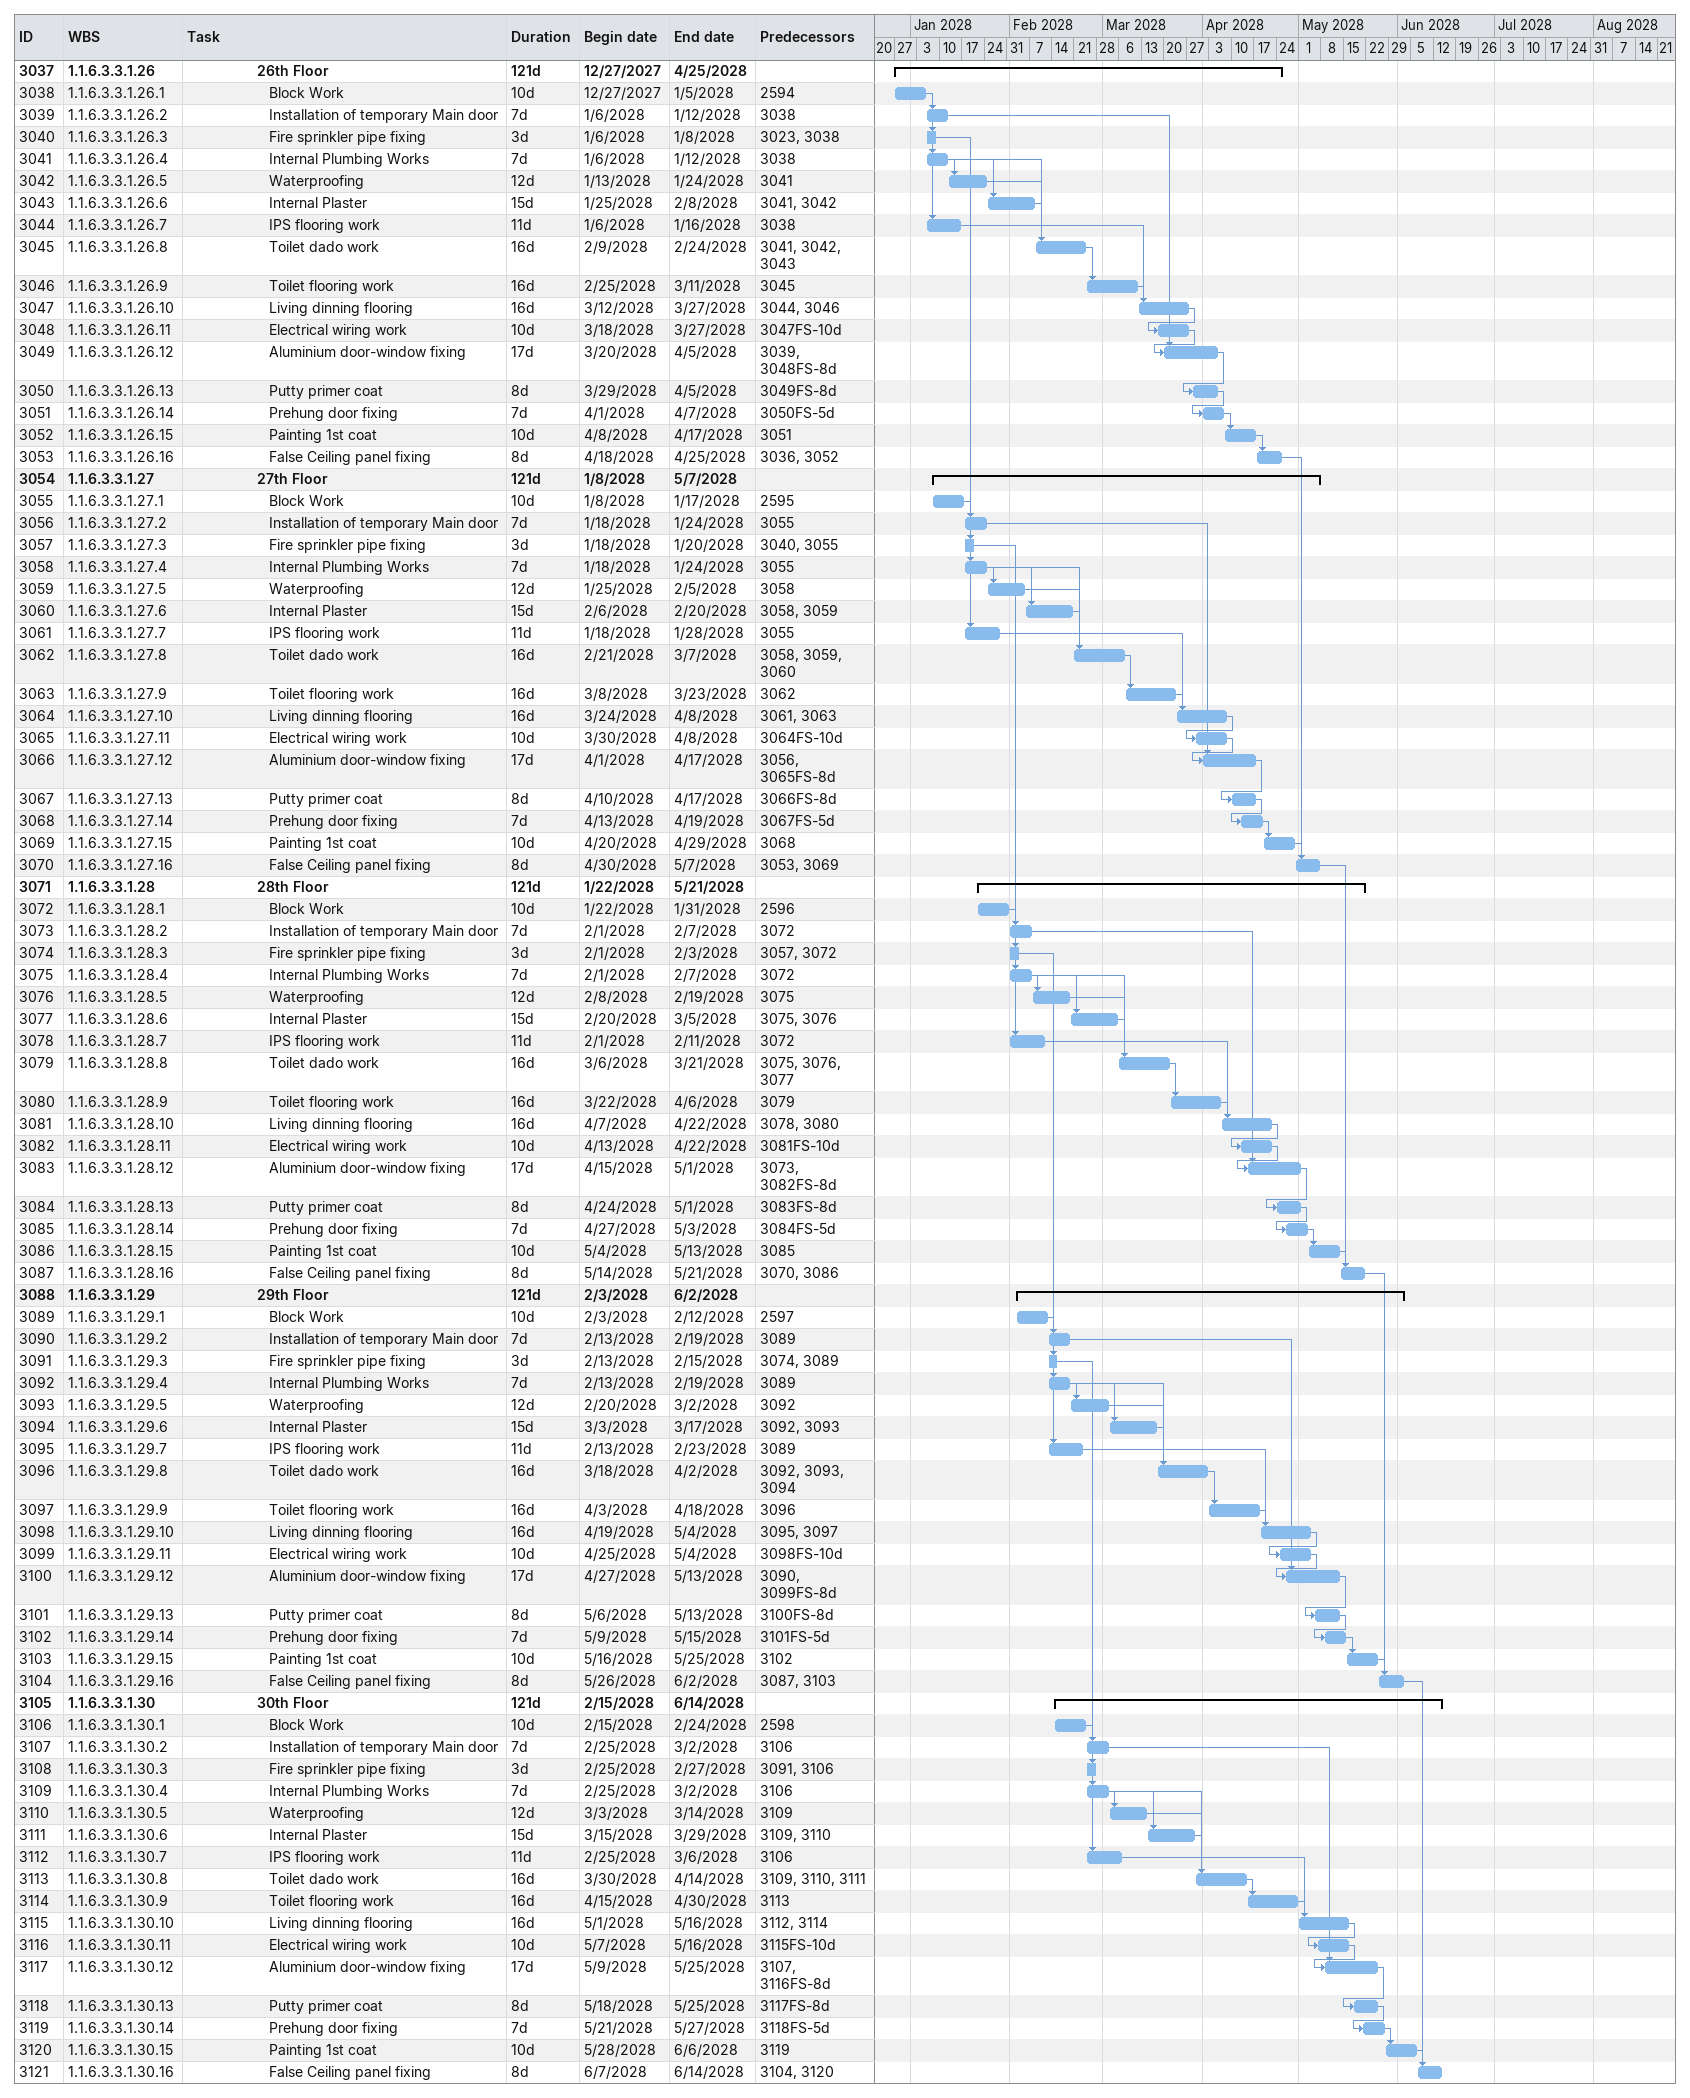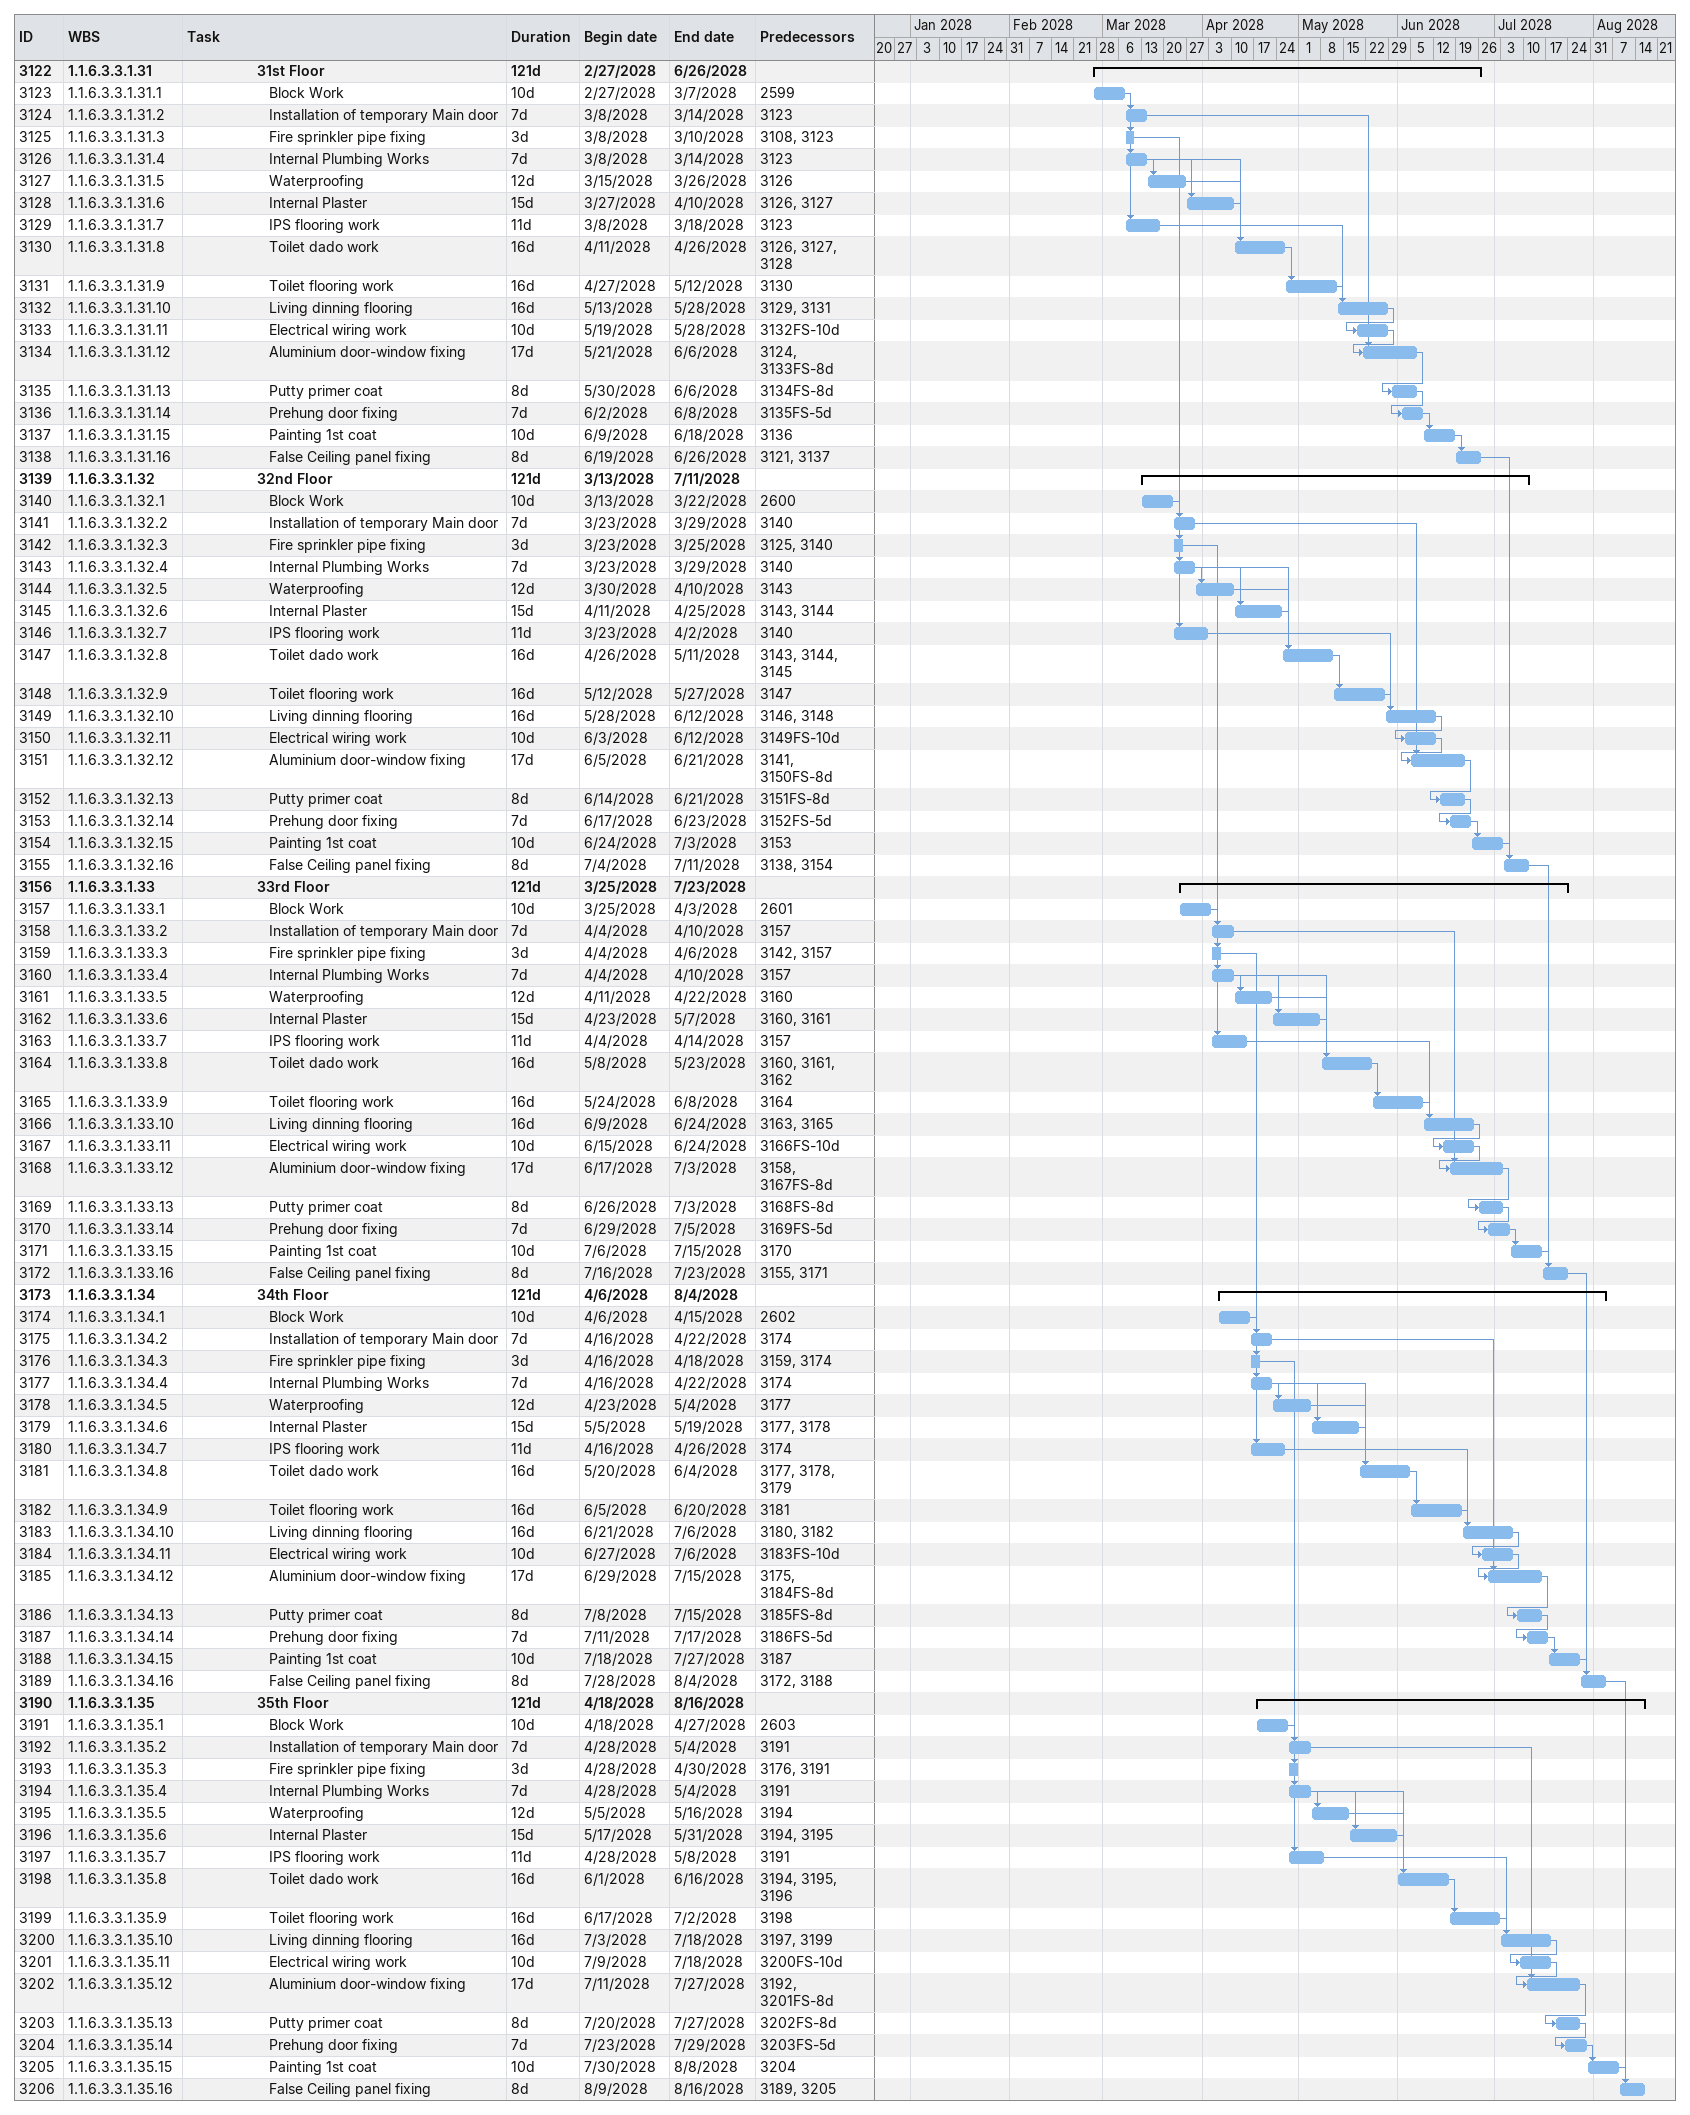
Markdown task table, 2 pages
| ID | WBS | Task | Duration | Start | Finish | Predecessors |
|---|---|---|---|---|---|---|
| 3037 | 1.1.6.3.3.1.26 | **26th Floor** | 121d | 2027-12-27 | 2028-04-25 |  |
| 3038 | 1.1.6.3.3.1.26.1 | Block Work | 10d | 2027-12-27 | 2028-01-05 | 2594 |
| 3039 | 1.1.6.3.3.1.26.2 | Installation of temporary Main door | 7d | 2028-01-06 | 2028-01-12 | 3038 |
| 3040 | 1.1.6.3.3.1.26.3 | Fire sprinkler pipe fixing | 3d | 2028-01-06 | 2028-01-08 | 3023, 3038 |
| 3041 | 1.1.6.3.3.1.26.4 | Internal Plumbing Works | 7d | 2028-01-06 | 2028-01-12 | 3038 |
| 3042 | 1.1.6.3.3.1.26.5 | Waterproofing | 12d | 2028-01-13 | 2028-01-24 | 3041 |
| 3043 | 1.1.6.3.3.1.26.6 | Internal Plaster | 15d | 2028-01-25 | 2028-02-08 | 3041, 3042 |
| 3044 | 1.1.6.3.3.1.26.7 | IPS flooring work | 11d | 2028-01-06 | 2028-01-16 | 3038 |
| 3045 | 1.1.6.3.3.1.26.8 | Toilet dado work | 16d | 2028-02-09 | 2028-02-24 | 3041, 3042, 3043 |
| 3046 | 1.1.6.3.3.1.26.9 | Toilet flooring work | 16d | 2028-02-25 | 2028-03-11 | 3045 |
| 3047 | 1.1.6.3.3.1.26.10 | Living dinning flooring | 16d | 2028-03-12 | 2028-03-27 | 3044, 3046 |
| 3048 | 1.1.6.3.3.1.26.11 | Electrical wiring work | 10d | 2028-03-18 | 2028-03-27 | 3047FS-10d |
| 3049 | 1.1.6.3.3.1.26.12 | Aluminium door-window fixing | 17d | 2028-03-20 | 2028-04-05 | 3039, 3048FS-8d |
| 3050 | 1.1.6.3.3.1.26.13 | Putty primer coat | 8d | 2028-03-29 | 2028-04-05 | 3049FS-8d |
| 3051 | 1.1.6.3.3.1.26.14 | Prehung door fixing | 7d | 2028-04-01 | 2028-04-07 | 3050FS-5d |
| 3052 | 1.1.6.3.3.1.26.15 | Painting 1st coat | 10d | 2028-04-08 | 2028-04-17 | 3051 |
| 3053 | 1.1.6.3.3.1.26.16 | False Ceiling panel fixing | 8d | 2028-04-18 | 2028-04-25 | 3036, 3052 |
| 3054 | 1.1.6.3.3.1.27 | **27th Floor** | 121d | 2028-01-08 | 2028-05-07 |  |
| 3055 | 1.1.6.3.3.1.27.1 | Block Work | 10d | 2028-01-08 | 2028-01-17 | 2595 |
| 3056 | 1.1.6.3.3.1.27.2 | Installation of temporary Main door | 7d | 2028-01-18 | 2028-01-24 | 3055 |
| 3057 | 1.1.6.3.3.1.27.3 | Fire sprinkler pipe fixing | 3d | 2028-01-18 | 2028-01-20 | 3040, 3055 |
| 3058 | 1.1.6.3.3.1.27.4 | Internal Plumbing Works | 7d | 2028-01-18 | 2028-01-24 | 3055 |
| 3059 | 1.1.6.3.3.1.27.5 | Waterproofing | 12d | 2028-01-25 | 2028-02-05 | 3058 |
| 3060 | 1.1.6.3.3.1.27.6 | Internal Plaster | 15d | 2028-02-06 | 2028-02-20 | 3058, 3059 |
| 3061 | 1.1.6.3.3.1.27.7 | IPS flooring work | 11d | 2028-01-18 | 2028-01-28 | 3055 |
| 3062 | 1.1.6.3.3.1.27.8 | Toilet dado work | 16d | 2028-02-21 | 2028-03-07 | 3058, 3059, 3060 |
| 3063 | 1.1.6.3.3.1.27.9 | Toilet flooring work | 16d | 2028-03-08 | 2028-03-23 | 3062 |
| 3064 | 1.1.6.3.3.1.27.10 | Living dinning flooring | 16d | 2028-03-24 | 2028-04-08 | 3061, 3063 |
| 3065 | 1.1.6.3.3.1.27.11 | Electrical wiring work | 10d | 2028-03-30 | 2028-04-08 | 3064FS-10d |
| 3066 | 1.1.6.3.3.1.27.12 | Aluminium door-window fixing | 17d | 2028-04-01 | 2028-04-17 | 3056, 3065FS-8d |
| 3067 | 1.1.6.3.3.1.27.13 | Putty primer coat | 8d | 2028-04-10 | 2028-04-17 | 3066FS-8d |
| 3068 | 1.1.6.3.3.1.27.14 | Prehung door fixing | 7d | 2028-04-13 | 2028-04-19 | 3067FS-5d |
| 3069 | 1.1.6.3.3.1.27.15 | Painting 1st coat | 10d | 2028-04-20 | 2028-04-29 | 3068 |
| 3070 | 1.1.6.3.3.1.27.16 | False Ceiling panel fixing | 8d | 2028-04-30 | 2028-05-07 | 3053, 3069 |
| 3071 | 1.1.6.3.3.1.28 | **28th Floor** | 121d | 2028-01-22 | 2028-05-21 |  |
| 3072 | 1.1.6.3.3.1.28.1 | Block Work | 10d | 2028-01-22 | 2028-01-31 | 2596 |
| 3073 | 1.1.6.3.3.1.28.2 | Installation of temporary Main door | 7d | 2028-02-01 | 2028-02-07 | 3072 |
| 3074 | 1.1.6.3.3.1.28.3 | Fire sprinkler pipe fixing | 3d | 2028-02-01 | 2028-02-03 | 3057, 3072 |
| 3075 | 1.1.6.3.3.1.28.4 | Internal Plumbing Works | 7d | 2028-02-01 | 2028-02-07 | 3072 |
| 3076 | 1.1.6.3.3.1.28.5 | Waterproofing | 12d | 2028-02-08 | 2028-02-19 | 3075 |
| 3077 | 1.1.6.3.3.1.28.6 | Internal Plaster | 15d | 2028-02-20 | 2028-03-05 | 3075, 3076 |
| 3078 | 1.1.6.3.3.1.28.7 | IPS flooring work | 11d | 2028-02-01 | 2028-02-11 | 3072 |
| 3079 | 1.1.6.3.3.1.28.8 | Toilet dado work | 16d | 2028-03-06 | 2028-03-21 | 3075, 3076, 3077 |
| 3080 | 1.1.6.3.3.1.28.9 | Toilet flooring work | 16d | 2028-03-22 | 2028-04-06 | 3079 |
| 3081 | 1.1.6.3.3.1.28.10 | Living dinning flooring | 16d | 2028-04-07 | 2028-04-22 | 3078, 3080 |
| 3082 | 1.1.6.3.3.1.28.11 | Electrical wiring work | 10d | 2028-04-13 | 2028-04-22 | 3081FS-10d |
| 3083 | 1.1.6.3.3.1.28.12 | Aluminium door-window fixing | 17d | 2028-04-15 | 2028-05-01 | 3073, 3082FS-8d |
| 3084 | 1.1.6.3.3.1.28.13 | Putty primer coat | 8d | 2028-04-24 | 2028-05-01 | 3083FS-8d |
| 3085 | 1.1.6.3.3.1.28.14 | Prehung door fixing | 7d | 2028-04-27 | 2028-05-03 | 3084FS-5d |
| 3086 | 1.1.6.3.3.1.28.15 | Painting 1st coat | 10d | 2028-05-04 | 2028-05-13 | 3085 |
| 3087 | 1.1.6.3.3.1.28.16 | False Ceiling panel fixing | 8d | 2028-05-14 | 2028-05-21 | 3070, 3086 |
| 3088 | 1.1.6.3.3.1.29 | **29th Floor** | 121d | 2028-02-03 | 2028-06-02 |  |
| 3089 | 1.1.6.3.3.1.29.1 | Block Work | 10d | 2028-02-03 | 2028-02-12 | 2597 |
| 3090 | 1.1.6.3.3.1.29.2 | Installation of temporary Main door | 7d | 2028-02-13 | 2028-02-19 | 3089 |
| 3091 | 1.1.6.3.3.1.29.3 | Fire sprinkler pipe fixing | 3d | 2028-02-13 | 2028-02-15 | 3074, 3089 |
| 3092 | 1.1.6.3.3.1.29.4 | Internal Plumbing Works | 7d | 2028-02-13 | 2028-02-19 | 3089 |
| 3093 | 1.1.6.3.3.1.29.5 | Waterproofing | 12d | 2028-02-20 | 2028-03-02 | 3092 |
| 3094 | 1.1.6.3.3.1.29.6 | Internal Plaster | 15d | 2028-03-03 | 2028-03-17 | 3092, 3093 |
| 3095 | 1.1.6.3.3.1.29.7 | IPS flooring work | 11d | 2028-02-13 | 2028-02-23 | 3089 |
| 3096 | 1.1.6.3.3.1.29.8 | Toilet dado work | 16d | 2028-03-18 | 2028-04-02 | 3092, 3093, 3094 |
| 3097 | 1.1.6.3.3.1.29.9 | Toilet flooring work | 16d | 2028-04-03 | 2028-04-18 | 3096 |
| 3098 | 1.1.6.3.3.1.29.10 | Living dinning flooring | 16d | 2028-04-19 | 2028-05-04 | 3095, 3097 |
| 3099 | 1.1.6.3.3.1.29.11 | Electrical wiring work | 10d | 2028-04-25 | 2028-05-04 | 3098FS-10d |
| 3100 | 1.1.6.3.3.1.29.12 | Aluminium door-window fixing | 17d | 2028-04-27 | 2028-05-13 | 3090, 3099FS-8d |
| 3101 | 1.1.6.3.3.1.29.13 | Putty primer coat | 8d | 2028-05-06 | 2028-05-13 | 3100FS-8d |
| 3102 | 1.1.6.3.3.1.29.14 | Prehung door fixing | 7d | 2028-05-09 | 2028-05-15 | 3101FS-5d |
| 3103 | 1.1.6.3.3.1.29.15 | Painting 1st coat | 10d | 2028-05-16 | 2028-05-25 | 3102 |
| 3104 | 1.1.6.3.3.1.29.16 | False Ceiling panel fixing | 8d | 2028-05-26 | 2028-06-02 | 3087, 3103 |
| 3105 | 1.1.6.3.3.1.30 | **30th Floor** | 121d | 2028-02-15 | 2028-06-14 |  |
| 3106 | 1.1.6.3.3.1.30.1 | Block Work | 10d | 2028-02-15 | 2028-02-24 | 2598 |
| 3107 | 1.1.6.3.3.1.30.2 | Installation of temporary Main door | 7d | 2028-02-25 | 2028-03-02 | 3106 |
| 3108 | 1.1.6.3.3.1.30.3 | Fire sprinkler pipe fixing | 3d | 2028-02-25 | 2028-02-27 | 3091, 3106 |
| 3109 | 1.1.6.3.3.1.30.4 | Internal Plumbing Works | 7d | 2028-02-25 | 2028-03-02 | 3106 |
| 3110 | 1.1.6.3.3.1.30.5 | Waterproofing | 12d | 2028-03-03 | 2028-03-14 | 3109 |
| 3111 | 1.1.6.3.3.1.30.6 | Internal Plaster | 15d | 2028-03-15 | 2028-03-29 | 3109, 3110 |
| 3112 | 1.1.6.3.3.1.30.7 | IPS flooring work | 11d | 2028-02-25 | 2028-03-06 | 3106 |
| 3113 | 1.1.6.3.3.1.30.8 | Toilet dado work | 16d | 2028-03-30 | 2028-04-14 | 3109, 3110, 3111 |
| 3114 | 1.1.6.3.3.1.30.9 | Toilet flooring work | 16d | 2028-04-15 | 2028-04-30 | 3113 |
| 3115 | 1.1.6.3.3.1.30.10 | Living dinning flooring | 16d | 2028-05-01 | 2028-05-16 | 3112, 3114 |
| 3116 | 1.1.6.3.3.1.30.11 | Electrical wiring work | 10d | 2028-05-07 | 2028-05-16 | 3115FS-10d |
| 3117 | 1.1.6.3.3.1.30.12 | Aluminium door-window fixing | 17d | 2028-05-09 | 2028-05-25 | 3107, 3116FS-8d |
| 3118 | 1.1.6.3.3.1.30.13 | Putty primer coat | 8d | 2028-05-18 | 2028-05-25 | 3117FS-8d |
| 3119 | 1.1.6.3.3.1.30.14 | Prehung door fixing | 7d | 2028-05-21 | 2028-05-27 | 3118FS-5d |
| 3120 | 1.1.6.3.3.1.30.15 | Painting 1st coat | 10d | 2028-05-28 | 2028-06-06 | 3119 |
| 3121 | 1.1.6.3.3.1.30.16 | False Ceiling panel fixing | 8d | 2028-06-07 | 2028-06-14 | 3104, 3120 |
| 3122 | 1.1.6.3.3.1.31 | **31st Floor** | 121d | 2028-02-27 | 2028-06-26 |  |
| 3123 | 1.1.6.3.3.1.31.1 | Block Work | 10d | 2028-02-27 | 2028-03-07 | 2599 |
| 3124 | 1.1.6.3.3.1.31.2 | Installation of temporary Main door | 7d | 2028-03-08 | 2028-03-14 | 3123 |
| 3125 | 1.1.6.3.3.1.31.3 | Fire sprinkler pipe fixing | 3d | 2028-03-08 | 2028-03-10 | 3108, 3123 |
| 3126 | 1.1.6.3.3.1.31.4 | Internal Plumbing Works | 7d | 2028-03-08 | 2028-03-14 | 3123 |
| 3127 | 1.1.6.3.3.1.31.5 | Waterproofing | 12d | 2028-03-15 | 2028-03-26 | 3126 |
| 3128 | 1.1.6.3.3.1.31.6 | Internal Plaster | 15d | 2028-03-27 | 2028-04-10 | 3126, 3127 |
| 3129 | 1.1.6.3.3.1.31.7 | IPS flooring work | 11d | 2028-03-08 | 2028-03-18 | 3123 |
| 3130 | 1.1.6.3.3.1.31.8 | Toilet dado work | 16d | 2028-04-11 | 2028-04-26 | 3126, 3127, 3128 |
| 3131 | 1.1.6.3.3.1.31.9 | Toilet flooring work | 16d | 2028-04-27 | 2028-05-12 | 3130 |
| 3132 | 1.1.6.3.3.1.31.10 | Living dinning flooring | 16d | 2028-05-13 | 2028-05-28 | 3129, 3131 |
| 3133 | 1.1.6.3.3.1.31.11 | Electrical wiring work | 10d | 2028-05-19 | 2028-05-28 | 3132FS-10d |
| 3134 | 1.1.6.3.3.1.31.12 | Aluminium door-window fixing | 17d | 2028-05-21 | 2028-06-06 | 3124, 3133FS-8d |
| 3135 | 1.1.6.3.3.1.31.13 | Putty primer coat | 8d | 2028-05-30 | 2028-06-06 | 3134FS-8d |
| 3136 | 1.1.6.3.3.1.31.14 | Prehung door fixing | 7d | 2028-06-02 | 2028-06-08 | 3135FS-5d |
| 3137 | 1.1.6.3.3.1.31.15 | Painting 1st coat | 10d | 2028-06-09 | 2028-06-18 | 3136 |
| 3138 | 1.1.6.3.3.1.31.16 | False Ceiling panel fixing | 8d | 2028-06-19 | 2028-06-26 | 3121, 3137 |
| 3139 | 1.1.6.3.3.1.32 | **32nd Floor** | 121d | 2028-03-13 | 2028-07-11 |  |
| 3140 | 1.1.6.3.3.1.32.1 | Block Work | 10d | 2028-03-13 | 2028-03-22 | 2600 |
| 3141 | 1.1.6.3.3.1.32.2 | Installation of temporary Main door | 7d | 2028-03-23 | 2028-03-29 | 3140 |
| 3142 | 1.1.6.3.3.1.32.3 | Fire sprinkler pipe fixing | 3d | 2028-03-23 | 2028-03-25 | 3125, 3140 |
| 3143 | 1.1.6.3.3.1.32.4 | Internal Plumbing Works | 7d | 2028-03-23 | 2028-03-29 | 3140 |
| 3144 | 1.1.6.3.3.1.32.5 | Waterproofing | 12d | 2028-03-30 | 2028-04-10 | 3143 |
| 3145 | 1.1.6.3.3.1.32.6 | Internal Plaster | 15d | 2028-04-11 | 2028-04-25 | 3143, 3144 |
| 3146 | 1.1.6.3.3.1.32.7 | IPS flooring work | 11d | 2028-03-23 | 2028-04-02 | 3140 |
| 3147 | 1.1.6.3.3.1.32.8 | Toilet dado work | 16d | 2028-04-26 | 2028-05-11 | 3143, 3144, 3145 |
| 3148 | 1.1.6.3.3.1.32.9 | Toilet flooring work | 16d | 2028-05-12 | 2028-05-27 | 3147 |
| 3149 | 1.1.6.3.3.1.32.10 | Living dinning flooring | 16d | 2028-05-28 | 2028-06-12 | 3146, 3148 |
| 3150 | 1.1.6.3.3.1.32.11 | Electrical wiring work | 10d | 2028-06-03 | 2028-06-12 | 3149FS-10d |
| 3151 | 1.1.6.3.3.1.32.12 | Aluminium door-window fixing | 17d | 2028-06-05 | 2028-06-21 | 3141, 3150FS-8d |
| 3152 | 1.1.6.3.3.1.32.13 | Putty primer coat | 8d | 2028-06-14 | 2028-06-21 | 3151FS-8d |
| 3153 | 1.1.6.3.3.1.32.14 | Prehung door fixing | 7d | 2028-06-17 | 2028-06-23 | 3152FS-5d |
| 3154 | 1.1.6.3.3.1.32.15 | Painting 1st coat | 10d | 2028-06-24 | 2028-07-03 | 3153 |
| 3155 | 1.1.6.3.3.1.32.16 | False Ceiling panel fixing | 8d | 2028-07-04 | 2028-07-11 | 3138, 3154 |
| 3156 | 1.1.6.3.3.1.33 | **33rd Floor** | 121d | 2028-03-25 | 2028-07-23 |  |
| 3157 | 1.1.6.3.3.1.33.1 | Block Work | 10d | 2028-03-25 | 2028-04-03 | 2601 |
| 3158 | 1.1.6.3.3.1.33.2 | Installation of temporary Main door | 7d | 2028-04-04 | 2028-04-10 | 3157 |
| 3159 | 1.1.6.3.3.1.33.3 | Fire sprinkler pipe fixing | 3d | 2028-04-04 | 2028-04-06 | 3142, 3157 |
| 3160 | 1.1.6.3.3.1.33.4 | Internal Plumbing Works | 7d | 2028-04-04 | 2028-04-10 | 3157 |
| 3161 | 1.1.6.3.3.1.33.5 | Waterproofing | 12d | 2028-04-11 | 2028-04-22 | 3160 |
| 3162 | 1.1.6.3.3.1.33.6 | Internal Plaster | 15d | 2028-04-23 | 2028-05-07 | 3160, 3161 |
| 3163 | 1.1.6.3.3.1.33.7 | IPS flooring work | 11d | 2028-04-04 | 2028-04-14 | 3157 |
| 3164 | 1.1.6.3.3.1.33.8 | Toilet dado work | 16d | 2028-05-08 | 2028-05-23 | 3160, 3161, 3162 |
| 3165 | 1.1.6.3.3.1.33.9 | Toilet flooring work | 16d | 2028-05-24 | 2028-06-08 | 3164 |
| 3166 | 1.1.6.3.3.1.33.10 | Living dinning flooring | 16d | 2028-06-09 | 2028-06-24 | 3163, 3165 |
| 3167 | 1.1.6.3.3.1.33.11 | Electrical wiring work | 10d | 2028-06-15 | 2028-06-24 | 3166FS-10d |
| 3168 | 1.1.6.3.3.1.33.12 | Aluminium door-window fixing | 17d | 2028-06-17 | 2028-07-03 | 3158, 3167FS-8d |
| 3169 | 1.1.6.3.3.1.33.13 | Putty primer coat | 8d | 2028-06-26 | 2028-07-03 | 3168FS-8d |
| 3170 | 1.1.6.3.3.1.33.14 | Prehung door fixing | 7d | 2028-06-29 | 2028-07-05 | 3169FS-5d |
| 3171 | 1.1.6.3.3.1.33.15 | Painting 1st coat | 10d | 2028-07-06 | 2028-07-15 | 3170 |
| 3172 | 1.1.6.3.3.1.33.16 | False Ceiling panel fixing | 8d | 2028-07-16 | 2028-07-23 | 3155, 3171 |
| 3173 | 1.1.6.3.3.1.34 | **34th Floor** | 121d | 2028-04-06 | 2028-08-04 |  |
| 3174 | 1.1.6.3.3.1.34.1 | Block Work | 10d | 2028-04-06 | 2028-04-15 | 2602 |
| 3175 | 1.1.6.3.3.1.34.2 | Installation of temporary Main door | 7d | 2028-04-16 | 2028-04-22 | 3174 |
| 3176 | 1.1.6.3.3.1.34.3 | Fire sprinkler pipe fixing | 3d | 2028-04-16 | 2028-04-18 | 3159, 3174 |
| 3177 | 1.1.6.3.3.1.34.4 | Internal Plumbing Works | 7d | 2028-04-16 | 2028-04-22 | 3174 |
| 3178 | 1.1.6.3.3.1.34.5 | Waterproofing | 12d | 2028-04-23 | 2028-05-04 | 3177 |
| 3179 | 1.1.6.3.3.1.34.6 | Internal Plaster | 15d | 2028-05-05 | 2028-05-19 | 3177, 3178 |
| 3180 | 1.1.6.3.3.1.34.7 | IPS flooring work | 11d | 2028-04-16 | 2028-04-26 | 3174 |
| 3181 | 1.1.6.3.3.1.34.8 | Toilet dado work | 16d | 2028-05-20 | 2028-06-04 | 3177, 3178, 3179 |
| 3182 | 1.1.6.3.3.1.34.9 | Toilet flooring work | 16d | 2028-06-05 | 2028-06-20 | 3181 |
| 3183 | 1.1.6.3.3.1.34.10 | Living dinning flooring | 16d | 2028-06-21 | 2028-07-06 | 3180, 3182 |
| 3184 | 1.1.6.3.3.1.34.11 | Electrical wiring work | 10d | 2028-06-27 | 2028-07-06 | 3183FS-10d |
| 3185 | 1.1.6.3.3.1.34.12 | Aluminium door-window fixing | 17d | 2028-06-29 | 2028-07-15 | 3175, 3184FS-8d |
| 3186 | 1.1.6.3.3.1.34.13 | Putty primer coat | 8d | 2028-07-08 | 2028-07-15 | 3185FS-8d |
| 3187 | 1.1.6.3.3.1.34.14 | Prehung door fixing | 7d | 2028-07-11 | 2028-07-17 | 3186FS-5d |
| 3188 | 1.1.6.3.3.1.34.15 | Painting 1st coat | 10d | 2028-07-18 | 2028-07-27 | 3187 |
| 3189 | 1.1.6.3.3.1.34.16 | False Ceiling panel fixing | 8d | 2028-07-28 | 2028-08-04 | 3172, 3188 |
| 3190 | 1.1.6.3.3.1.35 | **35th Floor** | 121d | 2028-04-18 | 2028-08-16 |  |
| 3191 | 1.1.6.3.3.1.35.1 | Block Work | 10d | 2028-04-18 | 2028-04-27 | 2603 |
| 3192 | 1.1.6.3.3.1.35.2 | Installation of temporary Main door | 7d | 2028-04-28 | 2028-05-04 | 3191 |
| 3193 | 1.1.6.3.3.1.35.3 | Fire sprinkler pipe fixing | 3d | 2028-04-28 | 2028-04-30 | 3176, 3191 |
| 3194 | 1.1.6.3.3.1.35.4 | Internal Plumbing Works | 7d | 2028-04-28 | 2028-05-04 | 3191 |
| 3195 | 1.1.6.3.3.1.35.5 | Waterproofing | 12d | 2028-05-05 | 2028-05-16 | 3194 |
| 3196 | 1.1.6.3.3.1.35.6 | Internal Plaster | 15d | 2028-05-17 | 2028-05-31 | 3194, 3195 |
| 3197 | 1.1.6.3.3.1.35.7 | IPS flooring work | 11d | 2028-04-28 | 2028-05-08 | 3191 |
| 3198 | 1.1.6.3.3.1.35.8 | Toilet dado work | 16d | 2028-06-01 | 2028-06-16 | 3194, 3195, 3196 |
| 3199 | 1.1.6.3.3.1.35.9 | Toilet flooring work | 16d | 2028-06-17 | 2028-07-02 | 3198 |
| 3200 | 1.1.6.3.3.1.35.10 | Living dinning flooring | 16d | 2028-07-03 | 2028-07-18 | 3197, 3199 |
| 3201 | 1.1.6.3.3.1.35.11 | Electrical wiring work | 10d | 2028-07-09 | 2028-07-18 | 3200FS-10d |
| 3202 | 1.1.6.3.3.1.35.12 | Aluminium door-window fixing | 17d | 2028-07-11 | 2028-07-27 | 3192, 3201FS-8d |
| 3203 | 1.1.6.3.3.1.35.13 | Putty primer coat | 8d | 2028-07-20 | 2028-07-27 | 3202FS-8d |
| 3204 | 1.1.6.3.3.1.35.14 | Prehung door fixing | 7d | 2028-07-23 | 2028-07-29 | 3203FS-5d |
| 3205 | 1.1.6.3.3.1.35.15 | Painting 1st coat | 10d | 2028-07-30 | 2028-08-08 | 3204 |
| 3206 | 1.1.6.3.3.1.35.16 | False Ceiling panel fixing | 8d | 2028-08-09 | 2028-08-16 | 3189, 3205 |
